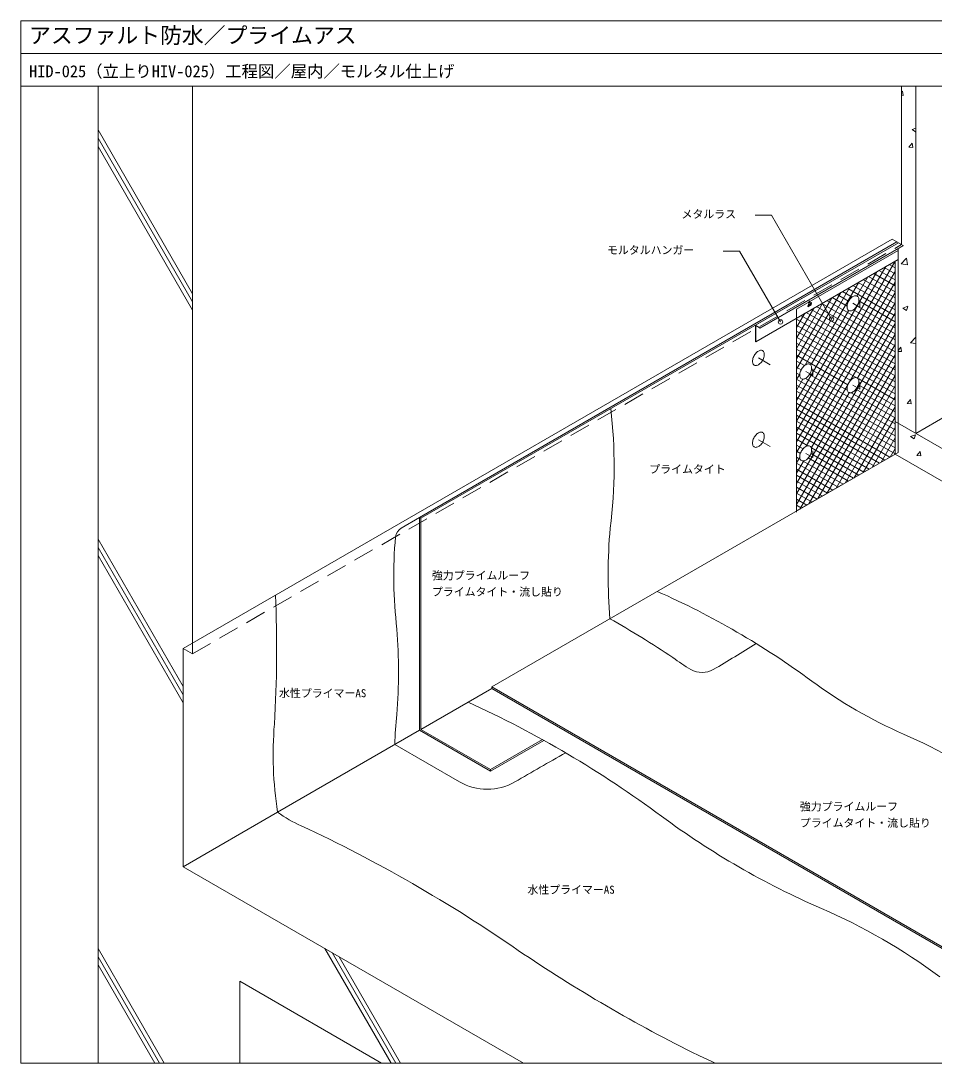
# Model space of a CAD drawing. Units: millimetres, scale not verified. Extents: x -1380 to 1380, y -955 to 955.
# Drawn here: x -1380 to 293, y -955 to 955 of the extents above; entities that cross this region are included whole.
import ezdxf
from ezdxf.enums import TextEntityAlignment as Align

# ---------------------------------------------------------------- set-up
doc = ezdxf.new("R2010")
doc.units = ezdxf.units.MM
doc.header["$LTSCALE"] = 3
doc.linetypes.add('USER1', pattern=[19.05, 12.7, -6.35])
for name, color, linetype, lineweight in [('0-0_0', 7, 'Continuous', 18), ('0-1_HATCH', 9, 'Continuous', 18), ('0-2_KUTAI', 3, 'Continuous', 18), ('0-3_BOUSUI', 1, 'Continuous', 18), ('0-4_MOJI', 7, 'Continuous', 18), ('0-6_WAKU', 7, 'Continuous', 18), ('0-8_KANAMONO', 4, 'Continuous', 18), ('0-A_BUHIN', 2, 'Continuous', 18)]:
    doc.layers.add(name, color=color, linetype=linetype, lineweight=lineweight)
doc.styles.add('ＭＳ ゴシック', font='')
doc.styles.get('ＭＳ ゴシック').set_extended_font_data('MS Gothic')

msp = doc.modelspace()

# ---------------------------------------------------------------- linework, layer by layer
at = {"layer": '0-0_0'}
for p, q in [((-1380.152, 895.031), (1379.848, 895.031)), ((41.093, 426.784), (227.023, 534.131)), ((227.023, 534.131), (227.023, 164.331)), ((41.093, 54.984), (41.093, 426.784)), ((41.093, 56.984), (227.023, 164.331))]:
    msp.add_line(p, q, dxfattribs=at)
at = {"layer": '0-1_HATCH'}
for p, q in [((233.431, 824.724), (234.887, 826.459)), ((236.329, 818.493), (234.86, 826.453)), ((233.431, 818.753), (236.355, 818.497)), ((-1065.607, 455.031), (-1238.812, 755.031)), ((252.632, 755.881), (258.949, 751.62)), ((252.635, 755.887), (259.412, 758.488)), ((258.949, 751.62), (259.412, 753)), ((-1065.607, 440.031), (-1238.812, 740.031)), ((246.386, 723.634), (252.509, 730.93)), ((253.95, 722.964), (252.482, 730.925)), ((-1065.607, 425.031), (-1238.812, 725.031)), ((246.386, 723.633), (253.977, 722.969)), ((232.609, 509.827), (242.5, 520.136)), ((243.897, 508.075), (242.494, 520.136)), ((41.093, 202.364), (221.244, 514.394)), ((41.093, 221.414), (204.746, 504.869)), ((221.307, 480.321), (191.767, 497.376)), ((221.307, 491.319), (201.292, 502.875)), ((221.307, 502.318), (210.817, 508.374)), ((221.307, 513.316), (220.342, 513.873)), ((232.604, 509.837), (243.899, 508.085)), ((41.093, 183.314), (221.307, 495.454)), ((41.093, 240.464), (188.248, 495.344)), ((151.902, 451.441), (171.751, 485.819)), ((221.307, 447.325), (163.192, 480.878)), ((221.307, 458.324), (172.717, 486.377)), ((221.307, 469.322), (182.242, 491.876)), ((41.093, 164.264), (221.307, 476.404)), ((56.402, 324.129), (138.755, 466.769)), ((67.934, 325.054), (155.253, 476.294)), ((142.578, 448.785), (125.092, 458.881)), ((221.307, 414.33), (134.617, 464.38)), ((221.307, 425.328), (144.142, 469.879)), ((221.307, 436.327), (153.667, 475.379)), ((41.093, 316.664), (122.257, 457.244)), ((41.093, 335.714), (105.759, 447.719)), ((58.543, 175.438), (221.307, 457.354)), ((221.307, 370.335), (96.517, 442.383)), ((133.371, 432.104), (106.042, 447.882)), ((136.331, 441.393), (115.567, 453.382)), ((221.307, 403.331), (154.912, 441.664)), ((41.093, 354.764), (89.262, 438.194)), ((41.093, 373.814), (72.764, 428.669)), ((41.093, 259.514), (135.809, 423.567)), ((221.307, 326.341), (58.417, 420.386)), ((221.307, 337.34), (67.942, 425.885)), ((221.307, 348.338), (77.467, 431.385)), ((221.307, 359.337), (86.992, 436.884)), ((137.675, 293.449), (221.307, 438.304)), ((221.307, 381.334), (144.952, 425.418)), ((221.307, 392.333), (151.546, 432.609)), ((235.736, 428.466), (242.054, 424.205)), ((235.739, 428.472), (244.631, 431.885)), ((242.053, 424.205), (244.628, 431.88)), ((41.093, 392.864), (56.266, 419.144)), ((221.307, 304.344), (41.093, 408.391)), ((221.307, 315.343), (48.892, 414.887)), ((153.142, 301.188), (221.307, 419.254)), ((41.093, 88.064), (221.307, 400.204)), ((221.307, 293.346), (41.093, 397.392)), ((221.307, 282.347), (41.093, 386.394)), ((41.093, 69.014), (221.307, 381.154)), ((221.307, 271.349), (41.093, 375.395)), ((149.921, 301.565), (41.093, 364.397)), ((249.441, 365.102), (259.412, 363.556)), ((249.446, 365.093), (259.338, 375.402)), ((259.412, 374.71), (259.332, 375.401)), ((140.096, 296.239), (41.093, 353.398)), ((47.173, 60.494), (221.307, 362.104)), ((227.023, 350.97), (231.903, 356.786)), ((227.023, 349.38), (233.372, 348.825)), ((233.344, 348.82), (231.875, 356.78)), ((134.832, 288.28), (41.093, 342.4)), ((55.32, 323.187), (41.093, 331.401)), ((63.671, 70.019), (221.307, 343.054)), ((49.319, 315.654), (41.093, 320.403)), ((46.702, 306.166), (41.093, 309.404)), ((41.093, 297.614), (46.811, 307.517)), ((221.307, 216.356), (64.473, 306.904)), ((133.354, 278.135), (68.164, 315.772)), ((80.168, 79.544), (221.307, 324.004)), ((221.307, 194.359), (41.093, 298.406)), ((41.093, 278.564), (52.515, 298.347)), ((221.307, 183.361), (41.093, 287.407)), ((221.307, 205.358), (57.545, 299.906)), ((68.281, 173.255), (135.194, 289.151)), ((96.666, 89.069), (221.307, 304.954)), ((221.307, 249.352), (154.12, 288.142)), ((221.307, 260.35), (154.804, 298.746)), ((221.307, 172.362), (41.093, 276.409)), ((41.093, 107.114), (137.081, 273.37)), ((113.164, 98.594), (221.307, 285.904)), ((221.307, 227.355), (141.094, 273.666)), ((221.307, 238.353), (149.453, 279.838)), ((221.307, 161.364), (41.093, 265.41)), ((212.07, 155.698), (41.093, 254.412)), ((129.662, 108.119), (221.307, 266.854)), ((243.402, 253.961), (249.525, 261.258)), ((243.402, 253.961), (250.993, 253.296)), ((250.965, 253.291), (249.497, 261.252)), ((202.545, 150.199), (41.093, 243.413)), ((193.02, 144.699), (41.093, 232.415)), ((146.159, 117.644), (221.307, 247.804)), ((183.495, 139.2), (41.093, 221.416)), ((173.97, 133.701), (41.093, 210.418)), ((162.657, 127.169), (221.307, 228.754)), ((164.445, 128.202), (41.093, 199.419)), ((179.155, 136.694), (221.307, 209.704)), ((249.741, 193.146), (256.059, 188.885)), ((249.744, 193.151), (258.636, 196.565)), ((256.058, 188.885), (258.634, 196.559)), ((61.844, 176.44), (41.093, 188.42)), ((52.881, 170.616), (41.093, 177.422)), ((154.92, 122.702), (68.361, 172.677)), ((195.653, 146.219), (221.307, 190.654)), ((47.933, 162.475), (41.093, 166.423)), ((46.862, 152.094), (41.093, 155.425)), ((41.093, 145.214), (46.673, 154.879)), ((135.87, 111.704), (62.265, 154.2)), ((145.395, 117.203), (67.246, 162.322)), ((212.151, 155.744), (221.307, 171.604)), ((261.024, 158.433), (267.147, 165.729)), ((261.024, 158.432), (268.615, 157.768)), ((268.587, 157.763), (267.118, 165.723)), ((41.093, 126.164), (54.023, 148.559)), ((116.82, 100.705), (41.093, 144.426)), ((126.345, 106.204), (53.223, 148.422)), ((107.295, 95.206), (41.093, 133.428)), ((97.77, 89.707), (41.093, 122.429)), ((88.245, 84.207), (41.093, 111.431)), ((78.72, 78.708), (41.093, 100.432)), ((69.195, 73.209), (41.093, 89.434)), ((59.67, 67.71), (41.093, 78.435)), ((50.145, 62.21), (41.093, 67.437)), ((-1082.927, -264.969), (-1238.812, 5.031)), ((-1082.927, -279.969), (-1238.812, -9.969)), ((-1082.927, -294.969), (-1238.812, -24.969)), ((-1117.568, -954.969), (-1238.812, -744.969)), ((-1126.229, -954.969), (-1238.812, -759.969)), ((-701.876, -954.969), (-823.12, -744.969)), ((-693.216, -954.969), (-810.129, -752.469)), ((-684.556, -954.969), (-797.139, -759.969)), ((-1134.889, -954.969), (-1238.812, -774.969))]:
    msp.add_line(p, q, dxfattribs=at)
at = {"layer": '0-2_KUTAI'}
for p, q in [((-1238.812, -954.969), (-1238.812, 835.031)), ((233.431, 545.031), (233.431, 835.031)), ((259.412, 199.031), (259.412, 835.031)), ((259.412, 199.031), (1360.996, 835.031)), ((-1082.927, -194.969), (216.111, 555.031)), ((221.307, 161.031), (221.307, 514.431)), ((221.307, 221.031), (1379.848, -447.854)), ((221.307, 161.031), (1379.848, -507.854)), ((-1082.927, -594.969), (-1082.927, -194.969)), ((-1082.927, -594.969), (-909.722, -494.969)), ((-1082.927, -594.969), (-459.389, -954.969)), ((-979.004, -804.969), (-979.004, -954.969)), ((-979.004, -804.969), (-719.197, -954.969))]:
    msp.add_line(p, q, dxfattribs=at)
at = {"layer": '0-2_KUTAI', "linetype": 'USER1'}
for p in [(216.111, 555.031), (-1065.607, -204.969)]:
    msp.add_line(p, (233.431, 545.031), dxfattribs=at)
at = {"layer": '0-2_KUTAI'}
msp.add_lwpolyline([(-1082.927, -194.969), (-1065.607, -204.969), (-1065.607, 835.031)], dxfattribs=at)
at = {"layer": '0-3_BOUSUI'}
for p, q in [((-649.915, 45.031), (224.771, 550.031)), ((-647.316, 43.531), (80.145, 463.531)), ((-517.413, -265.469), (221.307, 161.031)), ((-649.915, 45.031), (-683.663, 25.546)), ((-649.915, 45.031), (-647.316, 43.531)), ((-517.413, -265.469), (676.836, -954.969)), ((-517.413, -268.469), (671.64, -954.969)), ((-909.722, -494.969), (-649.915, -344.969)), ((-520.011, -416.969), (-424.77, -361.982)), ((-695.034, -371.019), (-576.489, -439.461)), ((-520.011, -419.969), (-422.12, -363.452)), ((-520.011, -419.969), (-520.011, -416.969))]:
    msp.add_line(p, q, dxfattribs=at)
for points in [[(-520.011, -419.969), (-649.915, -344.969), (-649.915, 45.031)], [(-520.011, -416.969), (-647.316, -343.469), (-647.316, 43.531)], [(-647.316, -343.469), (-517.413, -268.469), (-517.413, -265.469)]]:
    msp.add_lwpolyline(points, dxfattribs=at)
for centre, radius, start, end in [((-1195.24, 139.442), 901.966, 352.74172, 6.68238), ((-669.015, 4.925), 25.294, 125.38863, 169.21686), ((663.584, -59.842), 967.855, 174.94213, 184.77855), ((136.234, -61.617), 833.151, 175.09251, 186.74577), ((-827.147, -1471.829), 1511.202, 53.63938, 66.07541), ((-3188.36, -197.545), 2276.78, 356.57288, 2.52309), ((-1326.81, -1931.119), 2063.711, 56.43358, 60.19064), ((-1767.746, -237.777), 1079.441, 355.84052, 4.15948), ((-1850.449, 2736.787), 3441.976, 300.34423, 301.87407), ((-5.212, 24.026), 296.809, 232.52949, 240.24825), ((-132.043, -197.866), 41.227, 240.24825, 299.75175), ((588.764, 451.432), 877.048, 233.63938, 246.36062), ((-1376.203, -2080.704), 1964.492, 53.45847, 65.47347), ((-109.228, -384.828), 585.968, 173.26154, 178.64968), ((-234.976, -389.398), 682.955, 175.31775, 188.89245), ((-148.783, -1233.588), 962.319, 53.63938, 66.36062), ((5520.662, -10824.254), 11991.326, 119.48841, 120), ((-525.745, -351.57), 101.488, 240, 300), ((-792.107, -341.253), 193.551, 232.57868, 247.42132), ((677.146, 690.036), 1484.166, 233.45847, 246.54153), ((-2023.408, -2994.686), 2731.821, 55.31775, 64.94282), ((-351.254, -1679.82), 1099.209, 53.45847, 66.54153), ((1075.98, 1520.824), 2745.083, 235.7508, 243.72253), ((-1332.737, -3587.807), 2903.798, 65.05157, 65.73327)]:
    msp.add_arc(centre, radius, start, end, dxfattribs=at)
at = {"layer": '0-4_MOJI'}
for p, q in [((-34.906, 599.033), (-4.906, 599.033)), ((105.094, 408.508), (-4.906, 599.033)), ((-93.503, 533.16), (-63.503, 533.16)), ((11.497, 403.256), (-63.503, 533.16))]:
    msp.add_line(p, q, dxfattribs=at)
for centre in [(11.497, 403.256), (105.094, 408.508)]:
    msp.add_circle(centre, 4, dxfattribs=at)
at = {"layer": '0-6_WAKU'}
for points in [[(1379.848, 835.031), (-1380.152, 835.031), (-1380.152, 955.031), (1379.848, 955.031)], [(-1380.152, -954.969), (1379.848, -954.969), (1379.848, 955.031), (-1380.152, 955.031)]]:
    msp.add_lwpolyline(points, close=True, dxfattribs=at)
at = {"layer": '0-8_KANAMONO'}
for p, q in [((-34.424, 397.384), (227.369, 548.531)), ((-25.764, 392.384), (236.029, 543.531)), ((-25.764, 391.784), (236.029, 542.931)), ((64.389, 441.734), (61.358, 430.984)), ((64.23, 441.171), (66.055, 436.806)), ((64.389, 441.734), (66.329, 437.095)), ((68.508, 438.551), (61.358, 430.984)), ((61.358, 430.984), (67.42, 434.484)), ((67.988, 438.851), (61.7, 432.196)), ((68.508, 438.551), (67.42, 434.484)), ((67.988, 438.851), (68.508, 438.551))]:
    msp.add_line(p, q, dxfattribs=at)
for points in [[(-33.905, 367.084), (227.023, 517.731), (227.023, 537.731)], [(236.029, 542.931), (236.029, 543.531), (227.369, 548.531)]]:
    msp.add_lwpolyline(points, dxfattribs=at)
msp.add_lwpolyline([(-34.424, 367.384), (-34.424, 397.384), (-25.764, 392.384), (-25.764, 391.784), (-33.905, 396.484), (-33.905, 367.084)], close=True, dxfattribs=at)
at = {"layer": '0-A_BUHIN', "color": 5}
for p, q in [((-28.998, 337.441), (-7.348, 324.941)), ((-28.998, 187.441), (-7.348, 174.941))]:
    msp.add_line(p, q, dxfattribs=at)
for points in [[(144.207, 437.441), (157.106, 429.993), (157.106, 442.367)], [(57.604, 312.441), (70.504, 304.993), (70.504, 317.367)], [(144.207, 287.441), (157.106, 279.993), (157.106, 292.367)], [(57.604, 162.441), (70.504, 154.993), (70.504, 167.367)]]:
    msp.add_lwpolyline(points, dxfattribs=at)
at = {"layer": '0-A_BUHIN'}
for centre, radius, start, end in [((158.787, 428.977), 25.697, 149.91198, 158.57049), ((159.504, 428.584), 26.515, 141.56327, 149.95426), ((156.46, 431.016), 22.619, 131.50548, 141.59557), ((152.982, 434.971), 17.352, 120.37751, 131.5569), ((150.178, 439.799), 11.769, 105.95476, 120.48703), ((149.043, 443.854), 7.558, 85.17845, 106.13581), ((149.187, 446.007), 5.401, 60.31103, 84.77441), ((149.149, 446.051), 5.382, 35.18299, 59.73157), ((147.368, 444.847), 7.531, 13.82578, 34.85996), ((132.438, 444.864), 22.7, 338.4225, 348.47645), ((143.406, 443.808), 11.627, 359.4236, 14.13461), ((137.644, 443.809), 17.389, 348.45497, 359.61063), ((145.007, 431.074), 11.627, 179.4236, 194.13461), ((150.77, 431.073), 17.389, 168.45497, 179.61063), ((155.975, 430.018), 22.7, 158.4225, 168.47645), ((141.046, 430.034), 7.531, 193.82578, 214.85996), ((139.265, 428.831), 5.382, 215.18299, 239.73157), ((139.227, 428.874), 5.401, 240.31103, 264.77441), ((139.37, 431.028), 7.558, 265.17845, 286.13581), ((138.236, 435.082), 11.769, 285.95476, 300.48703), ((135.432, 439.91), 17.352, 300.37751, 311.5569), ((131.953, 443.865), 22.619, 311.50548, 321.59557), ((128.909, 446.297), 26.515, 321.56327, 329.95426), ((129.627, 445.904), 25.697, 329.91198, 338.57049), ((-13.701, 328.584), 26.515, 141.56327, 149.95426), ((-16.745, 331.016), 22.619, 131.50548, 141.59557), ((-20.224, 334.971), 17.352, 120.37751, 131.5569), ((-23.027, 339.799), 11.769, 105.95476, 120.48703), ((-24.162, 343.854), 7.558, 85.17845, 106.13581), ((-24.018, 346.007), 5.401, 60.31103, 84.77441), ((-24.056, 346.051), 5.382, 35.18299, 59.73157), ((-25.837, 344.847), 7.531, 13.82578, 34.85996), ((-29.799, 343.808), 11.627, 359.4236, 14.13461), ((-28.198, 331.074), 11.627, 179.4236, 194.13461), ((-22.435, 331.073), 17.389, 168.45497, 179.61063), ((-17.23, 330.018), 22.7, 158.4225, 168.47645), ((-32.159, 330.034), 7.531, 193.82578, 214.85996), ((-14.418, 328.977), 25.697, 149.91198, 158.57049), ((-33.94, 328.831), 5.382, 215.18299, 239.73157), ((-34.969, 335.082), 11.769, 285.95476, 300.48703), ((-37.773, 339.91), 17.352, 300.37751, 311.5569), ((-41.252, 343.865), 22.619, 311.50548, 321.59557), ((-44.296, 346.297), 26.515, 321.56327, 329.95426), ((-43.578, 345.904), 25.697, 329.91198, 338.57049), ((-40.767, 344.864), 22.7, 338.4225, 348.47645), ((-35.561, 343.809), 17.389, 348.45497, 359.61063), ((66.379, 309.971), 17.352, 120.37751, 131.5569), ((63.575, 314.799), 11.769, 105.95476, 120.48703), ((62.441, 318.854), 7.558, 85.17845, 106.13581), ((62.584, 321.007), 5.401, 60.31103, 84.77441), ((62.546, 321.051), 5.382, 35.18299, 59.73157), ((-33.978, 328.874), 5.401, 240.31103, 264.77441), ((-33.835, 331.028), 7.558, 265.17845, 286.13581), ((64.167, 306.073), 17.389, 168.45497, 179.61063), ((58.405, 306.074), 11.627, 179.4236, 194.13461), ((69.373, 305.018), 22.7, 158.4225, 168.47645), ((72.184, 303.977), 25.697, 149.91198, 158.57049), ((72.902, 303.584), 26.515, 141.56327, 149.95426), ((69.858, 306.016), 22.619, 131.50548, 141.59557), ((42.307, 321.297), 26.515, 321.56327, 329.95426), ((43.024, 320.904), 25.697, 329.91198, 338.57049), ((60.766, 319.847), 7.531, 13.82578, 34.85996), ((45.836, 319.864), 22.7, 338.4225, 348.47645), ((51.041, 318.809), 17.389, 348.45497, 359.61063), ((56.804, 318.808), 11.627, 359.4236, 14.13461), ((54.443, 305.034), 7.531, 193.82578, 214.85996), ((52.663, 303.831), 5.382, 215.18299, 239.73157), ((52.625, 303.874), 5.401, 240.31103, 264.77441), ((52.768, 306.028), 7.558, 265.17845, 286.13581), ((51.634, 310.082), 11.769, 285.95476, 300.48703), ((48.83, 314.91), 17.352, 300.37751, 311.5569), ((45.351, 318.865), 22.619, 311.50548, 321.59557), ((155.975, 280.018), 22.7, 158.4225, 168.47645), ((158.787, 278.977), 25.697, 149.91198, 158.57049), ((159.504, 278.584), 26.515, 141.56327, 149.95426), ((156.46, 281.016), 22.619, 131.50548, 141.59557), ((152.982, 284.971), 17.352, 120.37751, 131.5569), ((150.178, 289.799), 11.769, 105.95476, 120.48703), ((149.043, 293.854), 7.558, 85.17845, 106.13581), ((149.187, 296.007), 5.401, 60.31103, 84.77441), ((149.149, 296.051), 5.382, 35.18299, 59.73157), ((129.627, 295.904), 25.697, 329.91198, 338.57049), ((147.368, 294.847), 7.531, 13.82578, 34.85996), ((132.438, 294.864), 22.7, 338.4225, 348.47645), ((143.406, 293.808), 11.627, 359.4236, 14.13461), ((137.644, 293.809), 17.389, 348.45497, 359.61063), ((145.007, 281.074), 11.627, 179.4236, 194.13461), ((150.77, 281.073), 17.389, 168.45497, 179.61063), ((141.046, 280.034), 7.531, 193.82578, 214.85996), ((139.265, 278.831), 5.382, 215.18299, 239.73157), ((139.227, 278.874), 5.401, 240.31103, 264.77441), ((139.37, 281.028), 7.558, 265.17845, 286.13581), ((138.236, 285.082), 11.769, 285.95476, 300.48703), ((135.432, 289.91), 17.352, 300.37751, 311.5569), ((131.953, 293.865), 22.619, 311.50548, 321.59557), ((128.909, 296.297), 26.515, 321.56327, 329.95426), ((-14.418, 178.977), 25.697, 149.91198, 158.57049), ((-13.701, 178.584), 26.515, 141.56327, 149.95426), ((-16.745, 181.016), 22.619, 131.50548, 141.59557), ((-20.224, 184.971), 17.352, 120.37751, 131.5569), ((-23.027, 189.799), 11.769, 105.95476, 120.48703), ((-24.162, 193.854), 7.558, 85.17845, 106.13581), ((-24.018, 196.007), 5.401, 60.31103, 84.77441), ((-24.056, 196.051), 5.382, 35.18299, 59.73157), ((-25.837, 194.847), 7.531, 13.82578, 34.85996), ((-29.799, 193.808), 11.627, 359.4236, 14.13461), ((-35.561, 193.809), 17.389, 348.45497, 359.61063), ((-28.198, 181.074), 11.627, 179.4236, 194.13461), ((-22.435, 181.073), 17.389, 168.45497, 179.61063), ((-17.23, 180.018), 22.7, 158.4225, 168.47645), ((-32.159, 180.034), 7.531, 193.82578, 214.85996), ((-33.94, 178.831), 5.382, 215.18299, 239.73157), ((-33.978, 178.874), 5.401, 240.31103, 264.77441), ((-33.835, 181.028), 7.558, 265.17845, 286.13581), ((-34.969, 185.082), 11.769, 285.95476, 300.48703), ((-37.773, 189.91), 17.352, 300.37751, 311.5569), ((-41.252, 193.865), 22.619, 311.50548, 321.59557), ((-44.296, 196.297), 26.515, 321.56327, 329.95426), ((-43.578, 195.904), 25.697, 329.91198, 338.57049), ((-40.767, 194.864), 22.7, 338.4225, 348.47645), ((69.858, 156.016), 22.619, 131.50548, 141.59557), ((66.379, 159.971), 17.352, 120.37751, 131.5569), ((63.575, 164.799), 11.769, 105.95476, 120.48703), ((62.441, 168.854), 7.558, 85.17845, 106.13581), ((62.584, 171.007), 5.401, 60.31103, 84.77441), ((62.546, 171.051), 5.382, 35.18299, 59.73157), ((60.766, 169.847), 7.531, 13.82578, 34.85996), ((64.167, 156.073), 17.389, 168.45497, 179.61063), ((58.405, 156.074), 11.627, 179.4236, 194.13461), ((54.443, 155.034), 7.531, 193.82578, 214.85996), ((69.373, 155.018), 22.7, 158.4225, 168.47645), ((72.184, 153.977), 25.697, 149.91198, 158.57049), ((72.902, 153.584), 26.515, 141.56327, 149.95426), ((45.351, 168.865), 22.619, 311.50548, 321.59557), ((42.307, 171.297), 26.515, 321.56327, 329.95426), ((43.024, 170.904), 25.697, 329.91198, 338.57049), ((45.836, 169.864), 22.7, 338.4225, 348.47645), ((51.041, 168.809), 17.389, 348.45497, 359.61063), ((56.804, 168.808), 11.627, 359.4236, 14.13461), ((52.663, 153.831), 5.382, 215.18299, 239.73157), ((52.625, 153.874), 5.401, 240.31103, 264.77441), ((52.768, 156.028), 7.558, 265.17845, 286.13581), ((51.634, 160.082), 11.769, 285.95476, 300.48703), ((48.83, 164.91), 17.352, 300.37751, 311.5569)]:
    msp.add_arc(centre, radius, start, end, dxfattribs=at)

# ---------------------------------------------------------------- texts
at = {"layer": '0-4_MOJI', "style": 'ＭＳ ゴシック'}
for s, p in [('メタルラス', (-169.856, 589.033)), ('モルタルハンガー', (-306.422, 523.16)), ('プライムタイト', (-228.886, 121.707)), ('強力プライムルーフ', (-627.156, -73.022)), ('プライムタイト・流し貼り', (-627.156, -103.022)), ('水性プライマーAS', (-907.266, -288.797)), ('強力プライムルーフ', (46.898, -496.497)), ('プライムタイト・流し貼り', (46.898, -526.497)), ('水性プライマーAS', (-452.193, -648.913))]:
    msp.add_text(s, height=14.66, dxfattribs=at).set_placement(p, align=Align.BOTTOM_LEFT)
at = {"layer": '0-6_WAKU', "style": 'ＭＳ ゴシック'}
for s, height, p in [('アスファルト防水／プライムアス', 29.33, (-1365.152, 905.031)), ('HID-025（立上りHIV-025）工程図／屋内／モルタル仕上げ', 21.99, (-1365.152, 845.031))]:
    msp.add_text(s, height=height, dxfattribs=at).set_placement(p, align=Align.BOTTOM_LEFT)

doc.saveas('drawing.dxf')
